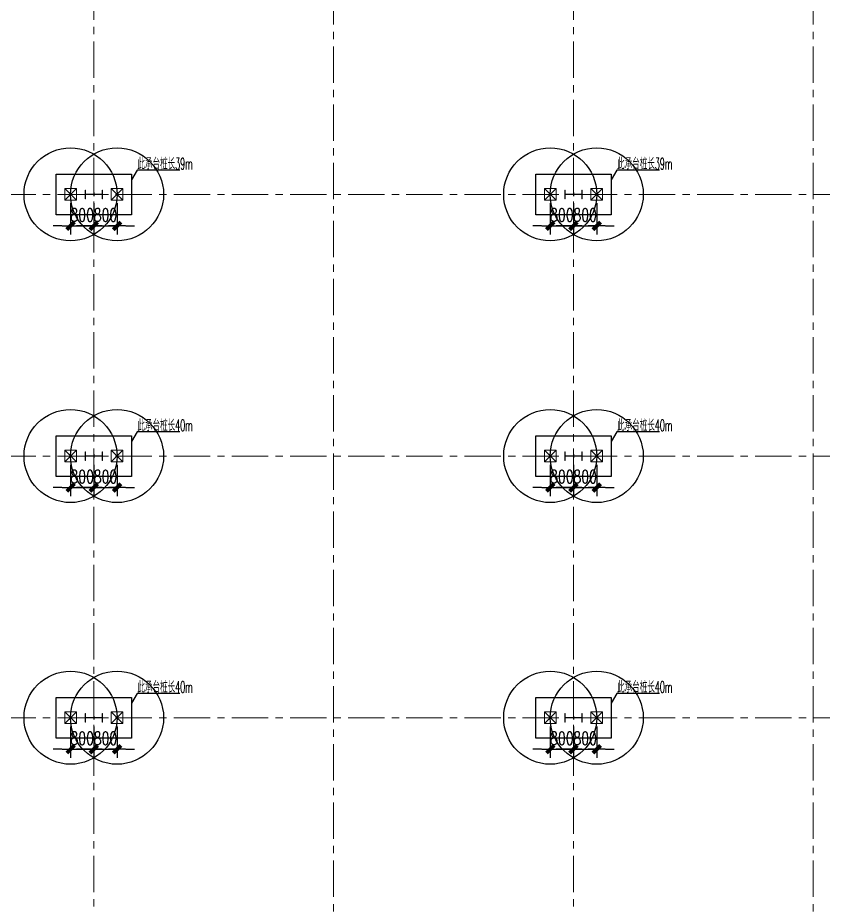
# Model space of a CAD drawing. Extents: x -1201378 to 2367219, y -619313 to 244905.
# Drawn here: x -767975 to -740267, y 149203 to 179726 of the extents above; entities that cross this region are included whole.
import ezdxf
from ezdxf.enums import TextEntityAlignment as Align

# ---------------------------------------------------------------- set-up
doc = ezdxf.new("R2010")
doc.units = 0
doc.header["$LTSCALE"] = 1000
doc.linetypes.add('CENTER', pattern=[2, 1.25, -0.25, 0.25, -0.25])
doc.layers.get('0').update_dxf_attribs({"linetype": 'CONTINUOUS'})
doc.layers.get('Defpoints').update_dxf_attribs({"linetype": 'CONTINUOUS'})
for name, color, linetype, lineweight in [('S-axis', 111, 'CONTINUOUS', 0), ('S-col', 2, 'CONTINUOUS', 0), ('S-dote', 5, 'CENTER', 0), ('S-zhuang', 1, 'CONTINUOUS', 0)]:
    doc.layers.add(name, color=color, linetype=linetype, lineweight=lineweight)
for name, color, linetype in [('S-BG', 131, 'CONTINUOUS'), ('S-DIMZ', 115, 'CONTINUOUS'), ('S-DOTE1', 140, 'CENTER'), ('S-HATCH1-W', 252, 'CONTINUOUS')]:
    doc.layers.add(name, color=color, linetype=linetype)
doc.styles.add('SS1', font='tj-romans1.shx', dxfattribs={"width": 0.7, "bigfont": 'tj-hztxt1.shx'})
doc.dimstyles.new('S-150-ARCHI', dxfattribs={"dimscale": 150, "dimtxt": 3, "dimasz": 2, "dimexe": 2, "dimexo": 2, "dimgap": 1, "dimtad": 1, "dimdec": 0, "dimzin": 0, "dimdsep": 46, "dimtxsty": 'SS1', "dimblk1": 'TT', "dimblk2": 'TT', "dimsah": 1, "dimcen": 1, "dimclrd": 256, "dimclre": 256, "dimclrt": 256, "dimadec": 0, "dimazin": 0, "dimtfac": 1, "dimtdec": 0, "dimtix": 1, "dimtmove": 2, "dimatfit": 0, "dimldrblk": 'TT', "dimfxl": 2, "dimtolj": 1, "dimtzin": 0, "dimarcsym": 0})

# ---------------------------------------------------------------- blocks, each defined once
blk = doc.blocks.new('_FZH')
at = {"layer": 'S-col'}
blk.add_lwpolyline([(-0.375, -0.188), (-0.375, 0.187), (-0.36, 0.187), (-0.36, 0.005), (0.36, 0.005), (0.36, 0.187), (0.375, 0.187), (0.375, -0.188), (0.36, -0.188), (0.36, -0.005), (-0.36, -0.005), (-0.36, -0.188)], close=True, dxfattribs=at)
blk = doc.blocks.new('w4234324')
at = {"layer": 'S-col', "xscale": 800.0000000000005, "yscale": 800.0000000000005, "zscale": 800.0000000000005}
for p in [(-210454, 777820), (-193954, 777820), (-210454, 768820), (-193954, 768820), (-210454, 759820), (-193954, 759820)]:
    blk.add_blockref('_FZH', p, dxfattribs=at)
blk = doc.blocks.new('S-ZHUANG-400')
at = {"layer": 'S-zhuang'}
for p, q in [((200, -200), (-200, 200)), ((-200, -200), (200, 200))]:
    blk.add_line(p, q, dxfattribs=at)
blk.add_lwpolyline([(-200, 200), (200, 200), (200, -200), (-200, -200)], close=True, dxfattribs=at)
blk = doc.blocks.new('CT2')
at = {"layer": 'Defpoints'}
for centre in [(-193625, -186366), (-193625, -187966)]:
    blk.add_circle(centre, 1600, dxfattribs=at)
at = {"layer": 'S-DOTE1', "ltscale": 0.25}
for p, q in [((-193625, -187226), (-193625, -187106)), ((-193565, -187166), (-193685, -187166))]:
    blk.add_line(p, q, dxfattribs=at)
at = {"layer": 'S-HATCH1-W'}
blk.add_lwpolyline([(-194325, -185866), (-192925, -185866), (-192925, -188466), (-194325, -188466)], close=True, dxfattribs=at)
at = {"layer": 'S-zhuang'}
for p in [(-193625, -186366), (-193625, -187966)]:
    blk.add_blockref('S-ZHUANG-400', p, dxfattribs=at)
blk = doc.blocks.new('TT')
blk.add_line((-0.97, 0), (0.97, 0))
at = {"const_width": 0.45}
blk.add_lwpolyline([(-0.44, -0.44), (0.44, 0.44)], dxfattribs=at)
blk = doc.blocks.new('*D948')
at = {"layer": 'Defpoints', "color": 0, "transparency": 16777216}
for p in [(-749658, 155652), (-748859, 155652), (-748859, 154569)]:
    blk.add_point(p, dxfattribs=at)
at = {"layer": 'S-DIMZ', "lineweight": -2, "transparency": 16777216}
for p, q in [((-749658, 155352), (-749658, 154269)), ((-748859, 155352), (-748859, 154269)), ((-749958, 154569), (-750258, 154569)), ((-749658, 154569), (-748859, 154569)), ((-748559, 154569), (-748259, 154569))]:
    blk.add_line(p, q, dxfattribs=at)
at = {"layer": 'S-DIMZ', "lineweight": -2, "transparency": 16777216, "xscale": 300, "yscale": 300, "zscale": 300}
blk.add_blockref('TT', (-749658, 154569), dxfattribs=at)
at = {"layer": 'S-DIMZ', "lineweight": -2, "transparency": 16777216, "xscale": 300, "yscale": 300, "zscale": 300, "rotation": 180}
blk.add_blockref('TT', (-748859, 154569), dxfattribs=at)
at = {"layer": 'S-DIMZ', "transparency": 16777216, "insert": (-749258, 154944), "char_height": 450, "attachment_point": 5, "style": 'SS1'}
blk.add_mtext('\\A1;800', dxfattribs=at)
blk = doc.blocks.new('*D949')
at = {"layer": 'Defpoints', "color": 0, "transparency": 16777216}
for p in [(-748859, 155652), (-748058, 155652), (-748058, 154569)]:
    blk.add_point(p, dxfattribs=at)
at = {"layer": 'S-DIMZ', "lineweight": -2, "transparency": 16777216}
for p, q in [((-748859, 155352), (-748859, 154269)), ((-748058, 155352), (-748058, 154269)), ((-749159, 154569), (-749459, 154569)), ((-748859, 154569), (-748058, 154569)), ((-747758, 154569), (-747458, 154569))]:
    blk.add_line(p, q, dxfattribs=at)
at = {"layer": 'S-DIMZ', "lineweight": -2, "transparency": 16777216, "xscale": 300, "yscale": 300, "zscale": 300}
blk.add_blockref('TT', (-748859, 154569), dxfattribs=at)
at = {"layer": 'S-DIMZ', "lineweight": -2, "transparency": 16777216, "xscale": 300, "yscale": 300, "zscale": 300, "rotation": 180}
blk.add_blockref('TT', (-748058, 154569), dxfattribs=at)
at = {"layer": 'S-DIMZ', "transparency": 16777216, "insert": (-748458, 154944), "char_height": 450, "attachment_point": 5, "style": 'SS1'}
blk.add_mtext('\\A1;800', dxfattribs=at)
blk = doc.blocks.new('*D950')
at = {"layer": 'Defpoints', "color": 0, "transparency": 16777216}
for p in [(-766158, 155652), (-765359, 155652), (-765359, 154569)]:
    blk.add_point(p, dxfattribs=at)
at = {"layer": 'S-DIMZ', "lineweight": -2, "transparency": 16777216}
for p, q in [((-766158, 155352), (-766158, 154269)), ((-765359, 155352), (-765359, 154269)), ((-766458, 154569), (-766758, 154569)), ((-766158, 154569), (-765359, 154569)), ((-765059, 154569), (-764759, 154569))]:
    blk.add_line(p, q, dxfattribs=at)
at = {"layer": 'S-DIMZ', "lineweight": -2, "transparency": 16777216, "xscale": 300, "yscale": 300, "zscale": 300}
blk.add_blockref('TT', (-766158, 154569), dxfattribs=at)
at = {"layer": 'S-DIMZ', "lineweight": -2, "transparency": 16777216, "xscale": 300, "yscale": 300, "zscale": 300, "rotation": 180}
blk.add_blockref('TT', (-765359, 154569), dxfattribs=at)
at = {"layer": 'S-DIMZ', "transparency": 16777216, "insert": (-765758, 154944), "char_height": 450, "attachment_point": 5, "style": 'SS1'}
blk.add_mtext('\\A1;800', dxfattribs=at)
blk = doc.blocks.new('*D951')
at = {"layer": 'Defpoints', "color": 0, "transparency": 16777216}
for p in [(-765359, 155652), (-764558, 155652), (-764558, 154569)]:
    blk.add_point(p, dxfattribs=at)
at = {"layer": 'S-DIMZ', "lineweight": -2, "transparency": 16777216}
for p, q in [((-765359, 155352), (-765359, 154269)), ((-764558, 155352), (-764558, 154269)), ((-765659, 154569), (-765959, 154569)), ((-765359, 154569), (-764558, 154569)), ((-764258, 154569), (-763958, 154569))]:
    blk.add_line(p, q, dxfattribs=at)
at = {"layer": 'S-DIMZ', "lineweight": -2, "transparency": 16777216, "xscale": 300, "yscale": 300, "zscale": 300}
blk.add_blockref('TT', (-765359, 154569), dxfattribs=at)
at = {"layer": 'S-DIMZ', "lineweight": -2, "transparency": 16777216, "xscale": 300, "yscale": 300, "zscale": 300, "rotation": 180}
blk.add_blockref('TT', (-764558, 154569), dxfattribs=at)
at = {"layer": 'S-DIMZ', "transparency": 16777216, "insert": (-764958, 154944), "char_height": 450, "attachment_point": 5, "style": 'SS1'}
blk.add_mtext('\\A1;800', dxfattribs=at)
blk = doc.blocks.new('*D962')
at = {"layer": 'Defpoints', "color": 0, "transparency": 16777216}
for p in [(-749658, 164652), (-748859, 164652), (-748859, 163569)]:
    blk.add_point(p, dxfattribs=at)
at = {"layer": 'S-DIMZ', "lineweight": -2, "transparency": 16777216}
for p, q in [((-749658, 164352), (-749658, 163269)), ((-748859, 164352), (-748859, 163269)), ((-749958, 163569), (-750258, 163569)), ((-749658, 163569), (-748859, 163569)), ((-748559, 163569), (-748259, 163569))]:
    blk.add_line(p, q, dxfattribs=at)
at = {"layer": 'S-DIMZ', "lineweight": -2, "transparency": 16777216, "xscale": 300, "yscale": 300, "zscale": 300}
blk.add_blockref('TT', (-749658, 163569), dxfattribs=at)
at = {"layer": 'S-DIMZ', "lineweight": -2, "transparency": 16777216, "xscale": 300, "yscale": 300, "zscale": 300, "rotation": 180}
blk.add_blockref('TT', (-748859, 163569), dxfattribs=at)
at = {"layer": 'S-DIMZ', "transparency": 16777216, "insert": (-749258, 163944), "char_height": 450, "attachment_point": 5, "style": 'SS1'}
blk.add_mtext('\\A1;800', dxfattribs=at)
blk = doc.blocks.new('*D963')
at = {"layer": 'Defpoints', "color": 0, "transparency": 16777216}
for p in [(-748859, 164652), (-748058, 164652), (-748058, 163569)]:
    blk.add_point(p, dxfattribs=at)
at = {"layer": 'S-DIMZ', "lineweight": -2, "transparency": 16777216}
for p, q in [((-748859, 164352), (-748859, 163269)), ((-748058, 164352), (-748058, 163269)), ((-749159, 163569), (-749459, 163569)), ((-748859, 163569), (-748058, 163569)), ((-747758, 163569), (-747458, 163569))]:
    blk.add_line(p, q, dxfattribs=at)
at = {"layer": 'S-DIMZ', "lineweight": -2, "transparency": 16777216, "xscale": 300, "yscale": 300, "zscale": 300}
blk.add_blockref('TT', (-748859, 163569), dxfattribs=at)
at = {"layer": 'S-DIMZ', "lineweight": -2, "transparency": 16777216, "xscale": 300, "yscale": 300, "zscale": 300, "rotation": 180}
blk.add_blockref('TT', (-748058, 163569), dxfattribs=at)
at = {"layer": 'S-DIMZ', "transparency": 16777216, "insert": (-748458, 163944), "char_height": 450, "attachment_point": 5, "style": 'SS1'}
blk.add_mtext('\\A1;800', dxfattribs=at)
blk = doc.blocks.new('*D964')
at = {"layer": 'Defpoints', "color": 0, "transparency": 16777216}
for p in [(-766158, 164652), (-765359, 164652), (-765359, 163569)]:
    blk.add_point(p, dxfattribs=at)
at = {"layer": 'S-DIMZ', "lineweight": -2, "transparency": 16777216}
for p, q in [((-766158, 164352), (-766158, 163269)), ((-765359, 164352), (-765359, 163269)), ((-766458, 163569), (-766758, 163569)), ((-766158, 163569), (-765359, 163569)), ((-765059, 163569), (-764759, 163569))]:
    blk.add_line(p, q, dxfattribs=at)
at = {"layer": 'S-DIMZ', "lineweight": -2, "transparency": 16777216, "xscale": 300, "yscale": 300, "zscale": 300}
blk.add_blockref('TT', (-766158, 163569), dxfattribs=at)
at = {"layer": 'S-DIMZ', "lineweight": -2, "transparency": 16777216, "xscale": 300, "yscale": 300, "zscale": 300, "rotation": 180}
blk.add_blockref('TT', (-765359, 163569), dxfattribs=at)
at = {"layer": 'S-DIMZ', "transparency": 16777216, "insert": (-765758, 163944), "char_height": 450, "attachment_point": 5, "style": 'SS1'}
blk.add_mtext('\\A1;800', dxfattribs=at)
blk = doc.blocks.new('*D965')
at = {"layer": 'Defpoints', "color": 0, "transparency": 16777216}
for p in [(-765359, 164652), (-764558, 164652), (-764558, 163569)]:
    blk.add_point(p, dxfattribs=at)
at = {"layer": 'S-DIMZ', "lineweight": -2, "transparency": 16777216}
for p, q in [((-765359, 164352), (-765359, 163269)), ((-764558, 164352), (-764558, 163269)), ((-765659, 163569), (-765959, 163569)), ((-765359, 163569), (-764558, 163569)), ((-764258, 163569), (-763958, 163569))]:
    blk.add_line(p, q, dxfattribs=at)
at = {"layer": 'S-DIMZ', "lineweight": -2, "transparency": 16777216, "xscale": 300, "yscale": 300, "zscale": 300}
blk.add_blockref('TT', (-765359, 163569), dxfattribs=at)
at = {"layer": 'S-DIMZ', "lineweight": -2, "transparency": 16777216, "xscale": 300, "yscale": 300, "zscale": 300, "rotation": 180}
blk.add_blockref('TT', (-764558, 163569), dxfattribs=at)
at = {"layer": 'S-DIMZ', "transparency": 16777216, "insert": (-764958, 163944), "char_height": 450, "attachment_point": 5, "style": 'SS1'}
blk.add_mtext('\\A1;800', dxfattribs=at)
blk = doc.blocks.new('*D972')
at = {"layer": 'Defpoints', "color": 0, "transparency": 16777216}
for p in [(-749658, 173652), (-748859, 173652), (-748859, 172569)]:
    blk.add_point(p, dxfattribs=at)
at = {"layer": 'S-DIMZ', "lineweight": -2, "transparency": 16777216}
for p, q in [((-749658, 173352), (-749658, 172269)), ((-748859, 173352), (-748859, 172269)), ((-749958, 172569), (-750258, 172569)), ((-749658, 172569), (-748859, 172569)), ((-748559, 172569), (-748259, 172569))]:
    blk.add_line(p, q, dxfattribs=at)
at = {"layer": 'S-DIMZ', "lineweight": -2, "transparency": 16777216, "xscale": 300, "yscale": 300, "zscale": 300}
blk.add_blockref('TT', (-749658, 172569), dxfattribs=at)
at = {"layer": 'S-DIMZ', "lineweight": -2, "transparency": 16777216, "xscale": 300, "yscale": 300, "zscale": 300, "rotation": 180}
blk.add_blockref('TT', (-748859, 172569), dxfattribs=at)
at = {"layer": 'S-DIMZ', "transparency": 16777216, "insert": (-749258, 172944), "char_height": 450, "attachment_point": 5, "style": 'SS1'}
blk.add_mtext('\\A1;800', dxfattribs=at)
blk = doc.blocks.new('*D973')
at = {"layer": 'Defpoints', "color": 0, "transparency": 16777216}
for p in [(-748859, 173652), (-748058, 173652), (-748058, 172569)]:
    blk.add_point(p, dxfattribs=at)
at = {"layer": 'S-DIMZ', "lineweight": -2, "transparency": 16777216}
for p, q in [((-748859, 173352), (-748859, 172269)), ((-748058, 173352), (-748058, 172269)), ((-749159, 172569), (-749459, 172569)), ((-748859, 172569), (-748058, 172569)), ((-747758, 172569), (-747458, 172569))]:
    blk.add_line(p, q, dxfattribs=at)
at = {"layer": 'S-DIMZ', "lineweight": -2, "transparency": 16777216, "xscale": 300, "yscale": 300, "zscale": 300}
blk.add_blockref('TT', (-748859, 172569), dxfattribs=at)
at = {"layer": 'S-DIMZ', "lineweight": -2, "transparency": 16777216, "xscale": 300, "yscale": 300, "zscale": 300, "rotation": 180}
blk.add_blockref('TT', (-748058, 172569), dxfattribs=at)
at = {"layer": 'S-DIMZ', "transparency": 16777216, "insert": (-748458, 172944), "char_height": 450, "attachment_point": 5, "style": 'SS1'}
blk.add_mtext('\\A1;800', dxfattribs=at)
blk = doc.blocks.new('*D974')
at = {"layer": 'Defpoints', "color": 0, "transparency": 16777216}
for p in [(-766158, 173652), (-765359, 173652), (-765359, 172569)]:
    blk.add_point(p, dxfattribs=at)
at = {"layer": 'S-DIMZ', "lineweight": -2, "transparency": 16777216}
for p, q in [((-766158, 173352), (-766158, 172269)), ((-765359, 173352), (-765359, 172269)), ((-766458, 172569), (-766758, 172569)), ((-766158, 172569), (-765359, 172569)), ((-765059, 172569), (-764759, 172569))]:
    blk.add_line(p, q, dxfattribs=at)
at = {"layer": 'S-DIMZ', "lineweight": -2, "transparency": 16777216, "xscale": 300, "yscale": 300, "zscale": 300}
blk.add_blockref('TT', (-766158, 172569), dxfattribs=at)
at = {"layer": 'S-DIMZ', "lineweight": -2, "transparency": 16777216, "xscale": 300, "yscale": 300, "zscale": 300, "rotation": 180}
blk.add_blockref('TT', (-765359, 172569), dxfattribs=at)
at = {"layer": 'S-DIMZ', "transparency": 16777216, "insert": (-765758, 172944), "char_height": 450, "attachment_point": 5, "style": 'SS1'}
blk.add_mtext('\\A1;800', dxfattribs=at)
blk = doc.blocks.new('*D975')
at = {"layer": 'Defpoints', "color": 0, "transparency": 16777216}
for p in [(-765359, 173652), (-764558, 173652), (-764558, 172569)]:
    blk.add_point(p, dxfattribs=at)
at = {"layer": 'S-DIMZ', "lineweight": -2, "transparency": 16777216}
for p, q in [((-765359, 173352), (-765359, 172269)), ((-764558, 173352), (-764558, 172269)), ((-765659, 172569), (-765959, 172569)), ((-765359, 172569), (-764558, 172569)), ((-764258, 172569), (-763958, 172569))]:
    blk.add_line(p, q, dxfattribs=at)
at = {"layer": 'S-DIMZ', "lineweight": -2, "transparency": 16777216, "xscale": 300, "yscale": 300, "zscale": 300}
blk.add_blockref('TT', (-765359, 172569), dxfattribs=at)
at = {"layer": 'S-DIMZ', "lineweight": -2, "transparency": 16777216, "xscale": 300, "yscale": 300, "zscale": 300, "rotation": 180}
blk.add_blockref('TT', (-764558, 172569), dxfattribs=at)
at = {"layer": 'S-DIMZ', "transparency": 16777216, "insert": (-764958, 172944), "char_height": 450, "attachment_point": 5, "style": 'SS1'}
blk.add_mtext('\\A1;800', dxfattribs=at)
blk = doc.blocks.new('1#轴网')
at = {"layer": 'S-dote'}
for p, q in [((-165358.5, 19033.1), (-165358.5, 124689.3)), ((-157108.5, 18867), (-157108.5, 124689.3)), ((-148858.5, 19032.5), (-148858.5, 124689.3)), ((-140608.5, 18867), (-140608.5, 124689.3)), ((-99358.5, 61027), (-216950.7, 61027)), ((-99358.5, 52027), (-216950.7, 52027)), ((-99358.5, 43027), (-216950.7, 43027))]:
    blk.add_line(p, q, dxfattribs=at)

msp = doc.modelspace()

# ---------------------------------------------------------------- linework, layer by layer
at = {"layer": 'S-BG'}
for points in [[(-762403.9, 174488.7), (-763864.1, 174488.7), (-764058.5, 174151.8)], [(-745903.9, 174488.7), (-747364.1, 174488.7), (-747558.5, 174151.8)], [(-762403.9, 165488.7), (-763864.1, 165488.7), (-764058.5, 165151.8)], [(-745903.9, 165488.7), (-747364.1, 165488.7), (-747558.5, 165151.8)], [(-762403.9, 156488.7), (-763864.1, 156488.7), (-764058.5, 156151.8)], [(-745903.9, 156488.7), (-747364.1, 156488.7), (-747558.5, 156151.8)]]:
    msp.add_lwpolyline(points, dxfattribs=at)

# ---------------------------------------------------------------- block references
at = {"layer": 'S-axis'}
msp.add_blockref('1#轴网', (-600000, 112624.8), dxfattribs=at)
at = {"layer": 'S-col'}
msp.add_blockref('w4234324', (-554904.3, -604168.2), dxfattribs=at)
at = {"layer": 'S-zhuang', "rotation": 90}
for p in [(-952524.7, 367276.6), (-936024.7, 367276.6), (-952524.7, 358276.6), (-936024.7, 358276.6), (-952524.7, 349276.6), (-936024.7, 349276.6)]:
    msp.add_blockref('CT2', p, dxfattribs=at)

# ---------------------------------------------------------------- texts
at = {"layer": 'S-BG', "style": 'SS1', "width": 0.5}
for s, p in [('此承台桩长39m', (-763857.8, 174709.1)), ('此承台桩长39m', (-747357.8, 174709.1)), ('此承台桩长40m', (-763857.8, 165709.1)), ('此承台桩长40m', (-747357.8, 165709.1)), ('此承台桩长40m', (-763857.8, 156709.1)), ('此承台桩长40m', (-747357.8, 156709.1))]:
    msp.add_text(s, height=400, dxfattribs=at).set_placement(p, align=Align.MIDDLE_LEFT)

# ---------------------------------------------------------------- dimensions: what is measured, and where the dimension line sits
at = {"layer": 'S-DIMZ'}
for base, p1, p2, picture, middle in [((-765358.5, 172569), (-766158.5, 173651.8), (-765358.5, 173651.8), '*D974', (-765758.5, 172944)), ((-764558.5, 172569), (-765358.5, 173651.8), (-764558.5, 173651.8), '*D975', (-764958.5, 172944)), ((-748858.5, 172569), (-749658.5, 173651.8), (-748858.5, 173651.8), '*D972', (-749258.5, 172944)), ((-748058.5, 172569), (-748858.5, 173651.8), (-748058.5, 173651.8), '*D973', (-748458.5, 172944)), ((-765358.5, 163569), (-766158.5, 164651.8), (-765358.5, 164651.8), '*D964', (-765758.5, 163944)), ((-764558.5, 163569), (-765358.5, 164651.8), (-764558.5, 164651.8), '*D965', (-764958.5, 163944)), ((-748858.5, 163569), (-749658.5, 164651.8), (-748858.5, 164651.8), '*D962', (-749258.5, 163944)), ((-748058.5, 163569), (-748858.5, 164651.8), (-748058.5, 164651.8), '*D963', (-748458.5, 163944)), ((-765358.5, 154569), (-766158.5, 155651.8), (-765358.5, 155651.8), '*D950', (-765758.5, 154944)), ((-764558.5, 154569), (-765358.5, 155651.8), (-764558.5, 155651.8), '*D951', (-764958.5, 154944)), ((-748858.5, 154569), (-749658.5, 155651.8), (-748858.5, 155651.8), '*D948', (-749258.5, 154944)), ((-748058.5, 154569), (-748858.5, 155651.8), (-748058.5, 155651.8), '*D949', (-748458.5, 154944))]:
    dim = msp.add_linear_dim(base=base, p1=p1, p2=p2, dimstyle='S-150-ARCHI', override={"dimexo": 2}, dxfattribs=at)
    dim.commit()
    dim.dimension.update_dxf_attribs({"geometry": picture, "text_midpoint": middle})

doc.saveas('drawing.dxf')
